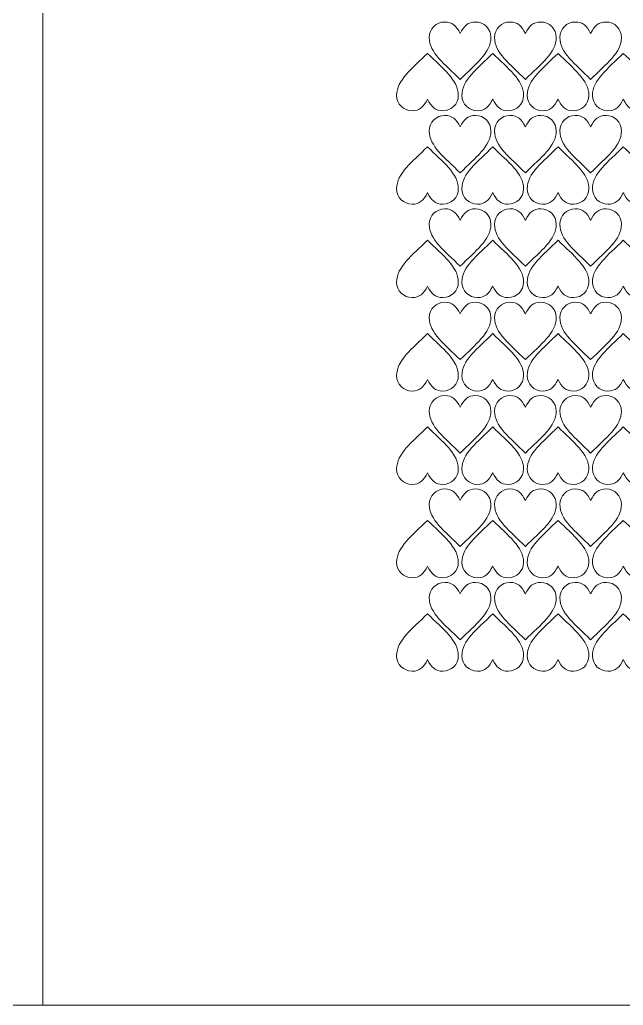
# Model space of a CAD drawing. Header units: millimetres. Extents: x -1166 to 1166, y -335 to 297.
# Drawn here: x 381.3 to 577, y -334.9 to -15.4 of the extents above; entities that cross this region are included whole.
import ezdxf

# ---------------------------------------------------------------- set-up
doc = ezdxf.new("R2010")
doc.units = ezdxf.units.MM
doc.header["$MEASUREMENT"] = 0
doc.layers.add('Camada 1', color=7, linetype='Continuous')

msp = doc.modelspace()

# ---------------------------------------------------------------- linework, layer by layer
at = {"layer": 'Camada 1', "color": 142, "lineweight": 20}
for points in [[(-0.0001, -334.8653), (388.8269, -334.8653), (388.8269, 186.6815), (-0.0001, 186.6815), (-0.0001, -334.8653)], [(388.8267, -334.8653), (777.6537, -334.8653), (777.6537, 186.6815), (388.8267, 186.6815), (388.8267, -334.8653)]]:
    msp.add_lwpolyline(points, close=True, dxfattribs=at)
at = {"layer": 'Camada 1', "color": 250, "lineweight": 20}
for points in [[(534.1244, -21.1382), (534.1244, -18.3782), (531.8845, -16.1383), (529.1245, -16.1383), (529.1245, -16.1383), (526.6243, -16.1383), (525.3743, -17.3882), (524.1244, -19.8882), (524.1244, -19.8882), (522.8745, -17.3882), (521.6245, -16.1383), (519.1243, -16.1383), (519.1243, -16.1383), (516.3643, -16.1383), (514.1244, -18.3782), (514.1244, -21.1382), (514.1244, -21.1382), (514.1244, -26.1383), (519.1243, -29.759), (524.1244, -34.7589), (524.1244, -34.7589), (529.1245, -29.759), (534.1244, -26.1383), (534.1244, -21.1382)], [(555.2909, -21.1382), (555.2909, -18.3782), (553.051, -16.1383), (550.291, -16.1383), (550.291, -16.1383), (547.7908, -16.1383), (546.5408, -17.3882), (545.2909, -19.8882), (545.2909, -19.8882), (544.041, -17.3882), (542.791, -16.1383), (540.2908, -16.1383), (540.2908, -16.1383), (537.5308, -16.1383), (535.2909, -18.3782), (535.2909, -21.1382), (535.2909, -21.1382), (535.2909, -26.1383), (540.2908, -29.759), (545.2909, -34.7589), (545.2909, -34.7589), (550.291, -29.759), (555.2909, -26.1383), (555.2909, -21.1382)], [(576.4574, -21.1382), (576.4574, -18.3782), (574.2175, -16.1383), (571.4575, -16.1383), (571.4575, -16.1383), (568.9573, -16.1383), (567.7073, -17.3882), (566.4574, -19.8882), (566.4574, -19.8882), (565.2075, -17.3882), (563.9575, -16.1383), (561.4573, -16.1383), (561.4573, -16.1383), (558.6973, -16.1383), (556.4574, -18.3782), (556.4574, -21.1382), (556.4574, -21.1382), (556.4574, -26.1383), (561.4573, -29.759), (566.4574, -34.7589), (566.4574, -34.7589), (571.4575, -29.759), (576.4574, -26.1383), (576.4574, -21.1382)], [(523.5405, -39.9249), (523.5405, -42.6849), (521.3006, -44.9248), (518.5406, -44.9248), (518.5406, -44.9248), (516.0404, -44.9248), (514.7904, -43.6749), (513.5405, -41.1749), (513.5405, -41.1749), (512.2906, -43.6749), (511.0406, -44.9248), (508.5404, -44.9248), (508.5404, -44.9248), (505.7804, -44.9248), (503.5405, -42.6849), (503.5405, -39.9249), (503.5405, -39.9249), (503.5405, -34.9248), (508.5404, -31.3041), (513.5405, -26.3042), (513.5405, -26.3042), (518.5406, -31.3041), (523.5405, -34.9248), (523.5405, -39.9249)], [(544.707, -39.9249), (544.707, -42.6849), (542.4671, -44.9248), (539.7071, -44.9248), (539.7071, -44.9248), (537.2069, -44.9248), (535.9569, -43.6749), (534.707, -41.1749), (534.707, -41.1749), (533.4571, -43.6749), (532.2071, -44.9248), (529.7069, -44.9248), (529.7069, -44.9248), (526.9469, -44.9248), (524.707, -42.6849), (524.707, -39.9249), (524.707, -39.9249), (524.707, -34.9248), (529.7069, -31.3041), (534.707, -26.3042), (534.707, -26.3042), (539.7071, -31.3041), (544.707, -34.9248), (544.707, -39.9249)], [(565.8735, -39.9249), (565.8735, -42.6849), (563.6336, -44.9248), (560.8736, -44.9248), (560.8736, -44.9248), (558.3734, -44.9248), (557.1234, -43.6749), (555.8735, -41.1749), (555.8735, -41.1749), (554.6236, -43.6749), (553.3736, -44.9248), (550.8734, -44.9248), (550.8734, -44.9248), (548.1134, -44.9248), (545.8735, -42.6849), (545.8735, -39.9249), (545.8735, -39.9249), (545.8735, -34.9248), (550.8734, -31.3041), (555.8735, -26.3042), (555.8735, -26.3042), (560.8736, -31.3041), (565.8735, -34.9248), (565.8735, -39.9249)], [(587.04, -39.9249), (587.04, -42.6849), (584.8001, -44.9248), (582.0401, -44.9248), (582.0401, -44.9248), (579.5399, -44.9248), (578.2899, -43.6749), (577.04, -41.1749), (577.04, -41.1749), (575.7901, -43.6749), (574.5401, -44.9248), (572.0399, -44.9248), (572.0399, -44.9248), (569.2799, -44.9248), (567.04, -42.6849), (567.04, -39.9249), (567.04, -39.9249), (567.04, -34.9248), (572.0399, -31.3041), (577.04, -26.3042), (577.04, -26.3042), (582.0401, -31.3041), (587.04, -34.9248), (587.04, -39.9249)], [(534.1244, -51.4124), (534.1244, -48.6524), (531.8845, -46.4125), (529.1245, -46.4125), (529.1245, -46.4125), (526.6243, -46.4125), (525.3743, -47.6624), (524.1244, -50.1624), (524.1244, -50.1624), (522.8745, -47.6624), (521.6245, -46.4125), (519.1243, -46.4125), (519.1243, -46.4125), (516.3643, -46.4125), (514.1244, -48.6524), (514.1244, -51.4124), (514.1244, -51.4124), (514.1244, -56.4125), (519.1243, -60.0332), (524.1244, -65.0331), (524.1244, -65.0331), (529.1245, -60.0332), (534.1244, -56.4125), (534.1244, -51.4124)], [(555.2909, -51.4124), (555.2909, -48.6524), (553.051, -46.4125), (550.291, -46.4125), (550.291, -46.4125), (547.7908, -46.4125), (546.5408, -47.6624), (545.2909, -50.1624), (545.2909, -50.1624), (544.041, -47.6624), (542.791, -46.4125), (540.2908, -46.4125), (540.2908, -46.4125), (537.5308, -46.4125), (535.2909, -48.6524), (535.2909, -51.4124), (535.2909, -51.4124), (535.2909, -56.4125), (540.2908, -60.0332), (545.2909, -65.0331), (545.2909, -65.0331), (550.291, -60.0332), (555.2909, -56.4125), (555.2909, -51.4124)], [(576.4574, -51.4124), (576.4574, -48.6524), (574.2175, -46.4125), (571.4575, -46.4125), (571.4575, -46.4125), (568.9573, -46.4125), (567.7073, -47.6624), (566.4574, -50.1624), (566.4574, -50.1624), (565.2075, -47.6624), (563.9575, -46.4125), (561.4573, -46.4125), (561.4573, -46.4125), (558.6973, -46.4125), (556.4574, -48.6524), (556.4574, -51.4124), (556.4574, -51.4124), (556.4574, -56.4125), (561.4573, -60.0332), (566.4574, -65.0331), (566.4574, -65.0331), (571.4575, -60.0332), (576.4574, -56.4125), (576.4574, -51.4124)], [(523.5405, -70.1991), (523.5405, -72.9591), (521.3006, -75.199), (518.5406, -75.199), (518.5406, -75.199), (516.0404, -75.199), (514.7904, -73.9491), (513.5405, -71.4491), (513.5405, -71.4491), (512.2906, -73.9491), (511.0406, -75.199), (508.5404, -75.199), (508.5404, -75.199), (505.7804, -75.199), (503.5405, -72.9591), (503.5405, -70.1991), (503.5405, -70.1991), (503.5405, -65.199), (508.5404, -61.5783), (513.5405, -56.5784), (513.5405, -56.5784), (518.5406, -61.5783), (523.5405, -65.199), (523.5405, -70.1991)], [(544.707, -70.1991), (544.707, -72.9591), (542.4671, -75.199), (539.7071, -75.199), (539.7071, -75.199), (537.2069, -75.199), (535.9569, -73.9491), (534.707, -71.4491), (534.707, -71.4491), (533.4571, -73.9491), (532.2071, -75.199), (529.7069, -75.199), (529.7069, -75.199), (526.9469, -75.199), (524.707, -72.9591), (524.707, -70.1991), (524.707, -70.1991), (524.707, -65.199), (529.7069, -61.5783), (534.707, -56.5784), (534.707, -56.5784), (539.7071, -61.5783), (544.707, -65.199), (544.707, -70.1991)], [(565.8735, -70.1991), (565.8735, -72.9591), (563.6336, -75.199), (560.8736, -75.199), (560.8736, -75.199), (558.3734, -75.199), (557.1234, -73.9491), (555.8735, -71.4491), (555.8735, -71.4491), (554.6236, -73.9491), (553.3736, -75.199), (550.8734, -75.199), (550.8734, -75.199), (548.1134, -75.199), (545.8735, -72.9591), (545.8735, -70.1991), (545.8735, -70.1991), (545.8735, -65.199), (550.8734, -61.5783), (555.8735, -56.5784), (555.8735, -56.5784), (560.8736, -61.5783), (565.8735, -65.199), (565.8735, -70.1991)], [(587.04, -70.1991), (587.04, -72.9591), (584.8001, -75.199), (582.0401, -75.199), (582.0401, -75.199), (579.5399, -75.199), (578.2899, -73.9491), (577.04, -71.4491), (577.04, -71.4491), (575.7901, -73.9491), (574.5401, -75.199), (572.0399, -75.199), (572.0399, -75.199), (569.2799, -75.199), (567.04, -72.9591), (567.04, -70.1991), (567.04, -70.1991), (567.04, -65.199), (572.0399, -61.5783), (577.04, -56.5784), (577.04, -56.5784), (582.0401, -61.5783), (587.04, -65.199), (587.04, -70.1991)], [(534.1244, -81.6866), (534.1244, -78.9266), (531.8845, -76.6867), (529.1245, -76.6867), (529.1245, -76.6867), (526.6243, -76.6867), (525.3743, -77.9366), (524.1244, -80.4366), (524.1244, -80.4366), (522.8745, -77.9366), (521.6245, -76.6867), (519.1243, -76.6867), (519.1243, -76.6867), (516.3643, -76.6867), (514.1244, -78.9266), (514.1244, -81.6866), (514.1244, -81.6866), (514.1244, -86.6867), (519.1243, -90.3074), (524.1244, -95.3073), (524.1244, -95.3073), (529.1245, -90.3074), (534.1244, -86.6867), (534.1244, -81.6866)], [(555.2909, -81.6866), (555.2909, -78.9266), (553.051, -76.6867), (550.291, -76.6867), (550.291, -76.6867), (547.7908, -76.6867), (546.5408, -77.9366), (545.2909, -80.4366), (545.2909, -80.4366), (544.041, -77.9366), (542.791, -76.6867), (540.2908, -76.6867), (540.2908, -76.6867), (537.5308, -76.6867), (535.2909, -78.9266), (535.2909, -81.6866), (535.2909, -81.6866), (535.2909, -86.6867), (540.2908, -90.3074), (545.2909, -95.3073), (545.2909, -95.3073), (550.291, -90.3074), (555.2909, -86.6867), (555.2909, -81.6866)], [(576.4574, -81.6866), (576.4574, -78.9266), (574.2175, -76.6867), (571.4575, -76.6867), (571.4575, -76.6867), (568.9573, -76.6867), (567.7073, -77.9366), (566.4574, -80.4366), (566.4574, -80.4366), (565.2075, -77.9366), (563.9575, -76.6867), (561.4573, -76.6867), (561.4573, -76.6867), (558.6973, -76.6867), (556.4574, -78.9266), (556.4574, -81.6866), (556.4574, -81.6866), (556.4574, -86.6867), (561.4573, -90.3074), (566.4574, -95.3073), (566.4574, -95.3073), (571.4575, -90.3074), (576.4574, -86.6867), (576.4574, -81.6866)], [(523.5405, -100.4733), (523.5405, -103.2333), (521.3006, -105.4732), (518.5406, -105.4732), (518.5406, -105.4732), (516.0404, -105.4732), (514.7904, -104.2233), (513.5405, -101.7233), (513.5405, -101.7233), (512.2906, -104.2233), (511.0406, -105.4732), (508.5404, -105.4732), (508.5404, -105.4732), (505.7804, -105.4732), (503.5405, -103.2333), (503.5405, -100.4733), (503.5405, -100.4733), (503.5405, -95.4732), (508.5404, -91.8525), (513.5405, -86.8526), (513.5405, -86.8526), (518.5406, -91.8525), (523.5405, -95.4732), (523.5405, -100.4733)], [(544.707, -100.4733), (544.707, -103.2333), (542.4671, -105.4732), (539.7071, -105.4732), (539.7071, -105.4732), (537.2069, -105.4732), (535.9569, -104.2233), (534.707, -101.7233), (534.707, -101.7233), (533.4571, -104.2233), (532.2071, -105.4732), (529.7069, -105.4732), (529.7069, -105.4732), (526.9469, -105.4732), (524.707, -103.2333), (524.707, -100.4733), (524.707, -100.4733), (524.707, -95.4732), (529.7069, -91.8525), (534.707, -86.8526), (534.707, -86.8526), (539.7071, -91.8525), (544.707, -95.4732), (544.707, -100.4733)], [(565.8735, -100.4733), (565.8735, -103.2333), (563.6336, -105.4732), (560.8736, -105.4732), (560.8736, -105.4732), (558.3734, -105.4732), (557.1234, -104.2233), (555.8735, -101.7233), (555.8735, -101.7233), (554.6236, -104.2233), (553.3736, -105.4732), (550.8734, -105.4732), (550.8734, -105.4732), (548.1134, -105.4732), (545.8735, -103.2333), (545.8735, -100.4733), (545.8735, -100.4733), (545.8735, -95.4732), (550.8734, -91.8525), (555.8735, -86.8526), (555.8735, -86.8526), (560.8736, -91.8525), (565.8735, -95.4732), (565.8735, -100.4733)], [(587.04, -100.4733), (587.04, -103.2333), (584.8001, -105.4732), (582.0401, -105.4732), (582.0401, -105.4732), (579.5399, -105.4732), (578.2899, -104.2233), (577.04, -101.7233), (577.04, -101.7233), (575.7901, -104.2233), (574.5401, -105.4732), (572.0399, -105.4732), (572.0399, -105.4732), (569.2799, -105.4732), (567.04, -103.2333), (567.04, -100.4733), (567.04, -100.4733), (567.04, -95.4732), (572.0399, -91.8525), (577.04, -86.8526), (577.04, -86.8526), (582.0401, -91.8525), (587.04, -95.4732), (587.04, -100.4733)], [(534.1244, -111.9608), (534.1244, -109.2008), (531.8845, -106.9609), (529.1245, -106.9609), (529.1245, -106.9609), (526.6243, -106.9609), (525.3743, -108.2108), (524.1244, -110.7108), (524.1244, -110.7108), (522.8745, -108.2108), (521.6245, -106.9609), (519.1243, -106.9609), (519.1243, -106.9609), (516.3643, -106.9609), (514.1244, -109.2008), (514.1244, -111.9608), (514.1244, -111.9608), (514.1244, -116.9609), (519.1243, -120.5816), (524.1244, -125.5815), (524.1244, -125.5815), (529.1245, -120.5816), (534.1244, -116.9609), (534.1244, -111.9608)], [(555.2909, -111.9608), (555.2909, -109.2008), (553.051, -106.9609), (550.291, -106.9609), (550.291, -106.9609), (547.7908, -106.9609), (546.5408, -108.2108), (545.2909, -110.7108), (545.2909, -110.7108), (544.041, -108.2108), (542.791, -106.9609), (540.2908, -106.9609), (540.2908, -106.9609), (537.5308, -106.9609), (535.2909, -109.2008), (535.2909, -111.9608), (535.2909, -111.9608), (535.2909, -116.9609), (540.2908, -120.5816), (545.2909, -125.5815), (545.2909, -125.5815), (550.291, -120.5816), (555.2909, -116.9609), (555.2909, -111.9608)], [(576.4574, -111.9608), (576.4574, -109.2008), (574.2175, -106.9609), (571.4575, -106.9609), (571.4575, -106.9609), (568.9573, -106.9609), (567.7073, -108.2108), (566.4574, -110.7108), (566.4574, -110.7108), (565.2075, -108.2108), (563.9575, -106.9609), (561.4573, -106.9609), (561.4573, -106.9609), (558.6973, -106.9609), (556.4574, -109.2008), (556.4574, -111.9608), (556.4574, -111.9608), (556.4574, -116.9609), (561.4573, -120.5816), (566.4574, -125.5815), (566.4574, -125.5815), (571.4575, -120.5816), (576.4574, -116.9609), (576.4574, -111.9608)], [(523.5405, -130.7475), (523.5405, -133.5075), (521.3006, -135.7474), (518.5406, -135.7474), (518.5406, -135.7474), (516.0404, -135.7474), (514.7904, -134.4975), (513.5405, -131.9975), (513.5405, -131.9975), (512.2906, -134.4975), (511.0406, -135.7474), (508.5404, -135.7474), (508.5404, -135.7474), (505.7804, -135.7474), (503.5405, -133.5075), (503.5405, -130.7475), (503.5405, -130.7475), (503.5405, -125.7474), (508.5404, -122.1267), (513.5405, -117.1268), (513.5405, -117.1268), (518.5406, -122.1267), (523.5405, -125.7474), (523.5405, -130.7475)], [(544.707, -130.7475), (544.707, -133.5075), (542.4671, -135.7474), (539.7071, -135.7474), (539.7071, -135.7474), (537.2069, -135.7474), (535.9569, -134.4975), (534.707, -131.9975), (534.707, -131.9975), (533.4571, -134.4975), (532.2071, -135.7474), (529.7069, -135.7474), (529.7069, -135.7474), (526.9469, -135.7474), (524.707, -133.5075), (524.707, -130.7475), (524.707, -130.7475), (524.707, -125.7474), (529.7069, -122.1267), (534.707, -117.1268), (534.707, -117.1268), (539.7071, -122.1267), (544.707, -125.7474), (544.707, -130.7475)], [(565.8735, -130.7475), (565.8735, -133.5075), (563.6336, -135.7474), (560.8736, -135.7474), (560.8736, -135.7474), (558.3734, -135.7474), (557.1234, -134.4975), (555.8735, -131.9975), (555.8735, -131.9975), (554.6236, -134.4975), (553.3736, -135.7474), (550.8734, -135.7474), (550.8734, -135.7474), (548.1134, -135.7474), (545.8735, -133.5075), (545.8735, -130.7475), (545.8735, -130.7475), (545.8735, -125.7474), (550.8734, -122.1267), (555.8735, -117.1268), (555.8735, -117.1268), (560.8736, -122.1267), (565.8735, -125.7474), (565.8735, -130.7475)], [(587.04, -130.7475), (587.04, -133.5075), (584.8001, -135.7474), (582.0401, -135.7474), (582.0401, -135.7474), (579.5399, -135.7474), (578.2899, -134.4975), (577.04, -131.9975), (577.04, -131.9975), (575.7901, -134.4975), (574.5401, -135.7474), (572.0399, -135.7474), (572.0399, -135.7474), (569.2799, -135.7474), (567.04, -133.5075), (567.04, -130.7475), (567.04, -130.7475), (567.04, -125.7474), (572.0399, -122.1267), (577.04, -117.1268), (577.04, -117.1268), (582.0401, -122.1267), (587.04, -125.7474), (587.04, -130.7475)], [(534.1244, -142.235), (534.1244, -139.475), (531.8845, -137.2351), (529.1245, -137.2351), (529.1245, -137.2351), (526.6243, -137.2351), (525.3743, -138.485), (524.1244, -140.985), (524.1244, -140.985), (522.8745, -138.485), (521.6245, -137.2351), (519.1243, -137.2351), (519.1243, -137.2351), (516.3643, -137.2351), (514.1244, -139.475), (514.1244, -142.235), (514.1244, -142.235), (514.1244, -147.2351), (519.1243, -150.8558), (524.1244, -155.8557), (524.1244, -155.8557), (529.1245, -150.8558), (534.1244, -147.2351), (534.1244, -142.235)], [(555.2909, -142.235), (555.2909, -139.475), (553.051, -137.2351), (550.291, -137.2351), (550.291, -137.2351), (547.7908, -137.2351), (546.5408, -138.485), (545.2909, -140.985), (545.2909, -140.985), (544.041, -138.485), (542.791, -137.2351), (540.2908, -137.2351), (540.2908, -137.2351), (537.5308, -137.2351), (535.2909, -139.475), (535.2909, -142.235), (535.2909, -142.235), (535.2909, -147.2351), (540.2908, -150.8558), (545.2909, -155.8557), (545.2909, -155.8557), (550.291, -150.8558), (555.2909, -147.2351), (555.2909, -142.235)], [(576.4574, -142.235), (576.4574, -139.475), (574.2175, -137.2351), (571.4575, -137.2351), (571.4575, -137.2351), (568.9573, -137.2351), (567.7073, -138.485), (566.4574, -140.985), (566.4574, -140.985), (565.2075, -138.485), (563.9575, -137.2351), (561.4573, -137.2351), (561.4573, -137.2351), (558.6973, -137.2351), (556.4574, -139.475), (556.4574, -142.235), (556.4574, -142.235), (556.4574, -147.2351), (561.4573, -150.8558), (566.4574, -155.8557), (566.4574, -155.8557), (571.4575, -150.8558), (576.4574, -147.2351), (576.4574, -142.235)], [(523.5405, -161.0217), (523.5405, -163.7817), (521.3006, -166.0216), (518.5406, -166.0216), (518.5406, -166.0216), (516.0404, -166.0216), (514.7904, -164.7717), (513.5405, -162.2717), (513.5405, -162.2717), (512.2906, -164.7717), (511.0406, -166.0216), (508.5404, -166.0216), (508.5404, -166.0216), (505.7804, -166.0216), (503.5405, -163.7817), (503.5405, -161.0217), (503.5405, -161.0217), (503.5405, -156.0216), (508.5404, -152.4009), (513.5405, -147.401), (513.5405, -147.401), (518.5406, -152.4009), (523.5405, -156.0216), (523.5405, -161.0217)], [(544.707, -161.0217), (544.707, -163.7817), (542.4671, -166.0216), (539.7071, -166.0216), (539.7071, -166.0216), (537.2069, -166.0216), (535.9569, -164.7717), (534.707, -162.2717), (534.707, -162.2717), (533.4571, -164.7717), (532.2071, -166.0216), (529.7069, -166.0216), (529.7069, -166.0216), (526.9469, -166.0216), (524.707, -163.7817), (524.707, -161.0217), (524.707, -161.0217), (524.707, -156.0216), (529.7069, -152.4009), (534.707, -147.401), (534.707, -147.401), (539.7071, -152.4009), (544.707, -156.0216), (544.707, -161.0217)], [(565.8735, -161.0217), (565.8735, -163.7817), (563.6336, -166.0216), (560.8736, -166.0216), (560.8736, -166.0216), (558.3734, -166.0216), (557.1234, -164.7717), (555.8735, -162.2717), (555.8735, -162.2717), (554.6236, -164.7717), (553.3736, -166.0216), (550.8734, -166.0216), (550.8734, -166.0216), (548.1134, -166.0216), (545.8735, -163.7817), (545.8735, -161.0217), (545.8735, -161.0217), (545.8735, -156.0216), (550.8734, -152.4009), (555.8735, -147.401), (555.8735, -147.401), (560.8736, -152.4009), (565.8735, -156.0216), (565.8735, -161.0217)], [(587.04, -161.0217), (587.04, -163.7817), (584.8001, -166.0216), (582.0401, -166.0216), (582.0401, -166.0216), (579.5399, -166.0216), (578.2899, -164.7717), (577.04, -162.2717), (577.04, -162.2717), (575.7901, -164.7717), (574.5401, -166.0216), (572.0399, -166.0216), (572.0399, -166.0216), (569.2799, -166.0216), (567.04, -163.7817), (567.04, -161.0217), (567.04, -161.0217), (567.04, -156.0216), (572.0399, -152.4009), (577.04, -147.401), (577.04, -147.401), (582.0401, -152.4009), (587.04, -156.0216), (587.04, -161.0217)], [(534.1244, -172.5092), (534.1244, -169.7492), (531.8845, -167.5093), (529.1245, -167.5093), (529.1245, -167.5093), (526.6243, -167.5093), (525.3743, -168.7592), (524.1244, -171.2592), (524.1244, -171.2592), (522.8745, -168.7592), (521.6245, -167.5093), (519.1243, -167.5093), (519.1243, -167.5093), (516.3643, -167.5093), (514.1244, -169.7492), (514.1244, -172.5092), (514.1244, -172.5092), (514.1244, -177.5093), (519.1243, -181.13), (524.1244, -186.1299), (524.1244, -186.1299), (529.1245, -181.13), (534.1244, -177.5093), (534.1244, -172.5092)], [(555.2909, -172.5092), (555.2909, -169.7492), (553.051, -167.5093), (550.291, -167.5093), (550.291, -167.5093), (547.7908, -167.5093), (546.5408, -168.7592), (545.2909, -171.2592), (545.2909, -171.2592), (544.041, -168.7592), (542.791, -167.5093), (540.2908, -167.5093), (540.2908, -167.5093), (537.5308, -167.5093), (535.2909, -169.7492), (535.2909, -172.5092), (535.2909, -172.5092), (535.2909, -177.5093), (540.2908, -181.13), (545.2909, -186.1299), (545.2909, -186.1299), (550.291, -181.13), (555.2909, -177.5093), (555.2909, -172.5092)], [(576.4574, -172.5092), (576.4574, -169.7492), (574.2175, -167.5093), (571.4575, -167.5093), (571.4575, -167.5093), (568.9573, -167.5093), (567.7073, -168.7592), (566.4574, -171.2592), (566.4574, -171.2592), (565.2075, -168.7592), (563.9575, -167.5093), (561.4573, -167.5093), (561.4573, -167.5093), (558.6973, -167.5093), (556.4574, -169.7492), (556.4574, -172.5092), (556.4574, -172.5092), (556.4574, -177.5093), (561.4573, -181.13), (566.4574, -186.1299), (566.4574, -186.1299), (571.4575, -181.13), (576.4574, -177.5093), (576.4574, -172.5092)], [(523.5405, -191.2959), (523.5405, -194.0559), (521.3006, -196.2958), (518.5406, -196.2958), (518.5406, -196.2958), (516.0404, -196.2958), (514.7904, -195.0459), (513.5405, -192.5459), (513.5405, -192.5459), (512.2906, -195.0459), (511.0406, -196.2958), (508.5404, -196.2958), (508.5404, -196.2958), (505.7804, -196.2958), (503.5405, -194.0559), (503.5405, -191.2959), (503.5405, -191.2959), (503.5405, -186.2958), (508.5404, -182.6751), (513.5405, -177.6752), (513.5405, -177.6752), (518.5406, -182.6751), (523.5405, -186.2958), (523.5405, -191.2959)], [(544.707, -191.2959), (544.707, -194.0559), (542.4671, -196.2958), (539.7071, -196.2958), (539.7071, -196.2958), (537.2069, -196.2958), (535.9569, -195.0459), (534.707, -192.5459), (534.707, -192.5459), (533.4571, -195.0459), (532.2071, -196.2958), (529.7069, -196.2958), (529.7069, -196.2958), (526.9469, -196.2958), (524.707, -194.0559), (524.707, -191.2959), (524.707, -191.2959), (524.707, -186.2958), (529.7069, -182.6751), (534.707, -177.6752), (534.707, -177.6752), (539.7071, -182.6751), (544.707, -186.2958), (544.707, -191.2959)], [(565.8735, -191.2959), (565.8735, -194.0559), (563.6336, -196.2958), (560.8736, -196.2958), (560.8736, -196.2958), (558.3734, -196.2958), (557.1234, -195.0459), (555.8735, -192.5459), (555.8735, -192.5459), (554.6236, -195.0459), (553.3736, -196.2958), (550.8734, -196.2958), (550.8734, -196.2958), (548.1134, -196.2958), (545.8735, -194.0559), (545.8735, -191.2959), (545.8735, -191.2959), (545.8735, -186.2958), (550.8734, -182.6751), (555.8735, -177.6752), (555.8735, -177.6752), (560.8736, -182.6751), (565.8735, -186.2958), (565.8735, -191.2959)], [(587.04, -191.2959), (587.04, -194.0559), (584.8001, -196.2958), (582.0401, -196.2958), (582.0401, -196.2958), (579.5399, -196.2958), (578.2899, -195.0459), (577.04, -192.5459), (577.04, -192.5459), (575.7901, -195.0459), (574.5401, -196.2958), (572.0399, -196.2958), (572.0399, -196.2958), (569.2799, -196.2958), (567.04, -194.0559), (567.04, -191.2959), (567.04, -191.2959), (567.04, -186.2958), (572.0399, -182.6751), (577.04, -177.6752), (577.04, -177.6752), (582.0401, -182.6751), (587.04, -186.2958), (587.04, -191.2959)], [(534.1244, -202.7834), (534.1244, -200.0234), (531.8845, -197.7835), (529.1245, -197.7835), (529.1245, -197.7835), (526.6243, -197.7835), (525.3743, -199.0334), (524.1244, -201.5334), (524.1244, -201.5334), (522.8745, -199.0334), (521.6245, -197.7835), (519.1243, -197.7835), (519.1243, -197.7835), (516.3643, -197.7835), (514.1244, -200.0234), (514.1244, -202.7834), (514.1244, -202.7834), (514.1244, -207.7835), (519.1243, -211.4042), (524.1244, -216.4041), (524.1244, -216.4041), (529.1245, -211.4042), (534.1244, -207.7835), (534.1244, -202.7834)], [(555.2909, -202.7834), (555.2909, -200.0234), (553.051, -197.7835), (550.291, -197.7835), (550.291, -197.7835), (547.7908, -197.7835), (546.5408, -199.0334), (545.2909, -201.5334), (545.2909, -201.5334), (544.041, -199.0334), (542.791, -197.7835), (540.2908, -197.7835), (540.2908, -197.7835), (537.5308, -197.7835), (535.2909, -200.0234), (535.2909, -202.7834), (535.2909, -202.7834), (535.2909, -207.7835), (540.2908, -211.4042), (545.2909, -216.4041), (545.2909, -216.4041), (550.291, -211.4042), (555.2909, -207.7835), (555.2909, -202.7834)], [(576.4574, -202.7834), (576.4574, -200.0234), (574.2175, -197.7835), (571.4575, -197.7835), (571.4575, -197.7835), (568.9573, -197.7835), (567.7073, -199.0334), (566.4574, -201.5334), (566.4574, -201.5334), (565.2075, -199.0334), (563.9575, -197.7835), (561.4573, -197.7835), (561.4573, -197.7835), (558.6973, -197.7835), (556.4574, -200.0234), (556.4574, -202.7834), (556.4574, -202.7834), (556.4574, -207.7835), (561.4573, -211.4042), (566.4574, -216.4041), (566.4574, -216.4041), (571.4575, -211.4042), (576.4574, -207.7835), (576.4574, -202.7834)], [(523.5405, -221.5701), (523.5405, -224.3301), (521.3006, -226.57), (518.5406, -226.57), (518.5406, -226.57), (516.0404, -226.57), (514.7904, -225.3201), (513.5405, -222.8201), (513.5405, -222.8201), (512.2906, -225.3201), (511.0406, -226.57), (508.5404, -226.57), (508.5404, -226.57), (505.7804, -226.57), (503.5405, -224.3301), (503.5405, -221.5701), (503.5405, -221.5701), (503.5405, -216.57), (508.5404, -212.9493), (513.5405, -207.9494), (513.5405, -207.9494), (518.5406, -212.9493), (523.5405, -216.57), (523.5405, -221.5701)], [(544.707, -221.5701), (544.707, -224.3301), (542.4671, -226.57), (539.7071, -226.57), (539.7071, -226.57), (537.2069, -226.57), (535.9569, -225.3201), (534.707, -222.8201), (534.707, -222.8201), (533.4571, -225.3201), (532.2071, -226.57), (529.7069, -226.57), (529.7069, -226.57), (526.9469, -226.57), (524.707, -224.3301), (524.707, -221.5701), (524.707, -221.5701), (524.707, -216.57), (529.7069, -212.9493), (534.707, -207.9494), (534.707, -207.9494), (539.7071, -212.9493), (544.707, -216.57), (544.707, -221.5701)], [(565.8735, -221.5701), (565.8735, -224.3301), (563.6336, -226.57), (560.8736, -226.57), (560.8736, -226.57), (558.3734, -226.57), (557.1234, -225.3201), (555.8735, -222.8201), (555.8735, -222.8201), (554.6236, -225.3201), (553.3736, -226.57), (550.8734, -226.57), (550.8734, -226.57), (548.1134, -226.57), (545.8735, -224.3301), (545.8735, -221.5701), (545.8735, -221.5701), (545.8735, -216.57), (550.8734, -212.9493), (555.8735, -207.9494), (555.8735, -207.9494), (560.8736, -212.9493), (565.8735, -216.57), (565.8735, -221.5701)], [(587.04, -221.5701), (587.04, -224.3301), (584.8001, -226.57), (582.0401, -226.57), (582.0401, -226.57), (579.5399, -226.57), (578.2899, -225.3201), (577.04, -222.8201), (577.04, -222.8201), (575.7901, -225.3201), (574.5401, -226.57), (572.0399, -226.57), (572.0399, -226.57), (569.2799, -226.57), (567.04, -224.3301), (567.04, -221.5701), (567.04, -221.5701), (567.04, -216.57), (572.0399, -212.9493), (577.04, -207.9494), (577.04, -207.9494), (582.0401, -212.9493), (587.04, -216.57), (587.04, -221.5701)]]:
    msp.add_open_spline(points, degree=3, knots=[0, 0, 0, 0, 0.14285714, 0.14285714, 0.14285714, 0.14285714, 0.28571429, 0.28571429, 0.28571429, 0.28571429, 0.42857143, 0.42857143, 0.42857143, 0.42857143, 0.57142857, 0.57142857, 0.57142857, 0.57142857, 0.71428571, 0.71428571, 0.71428571, 0.71428571, 1, 1, 1, 1], dxfattribs=at)

doc.saveas('drawing.dxf')
